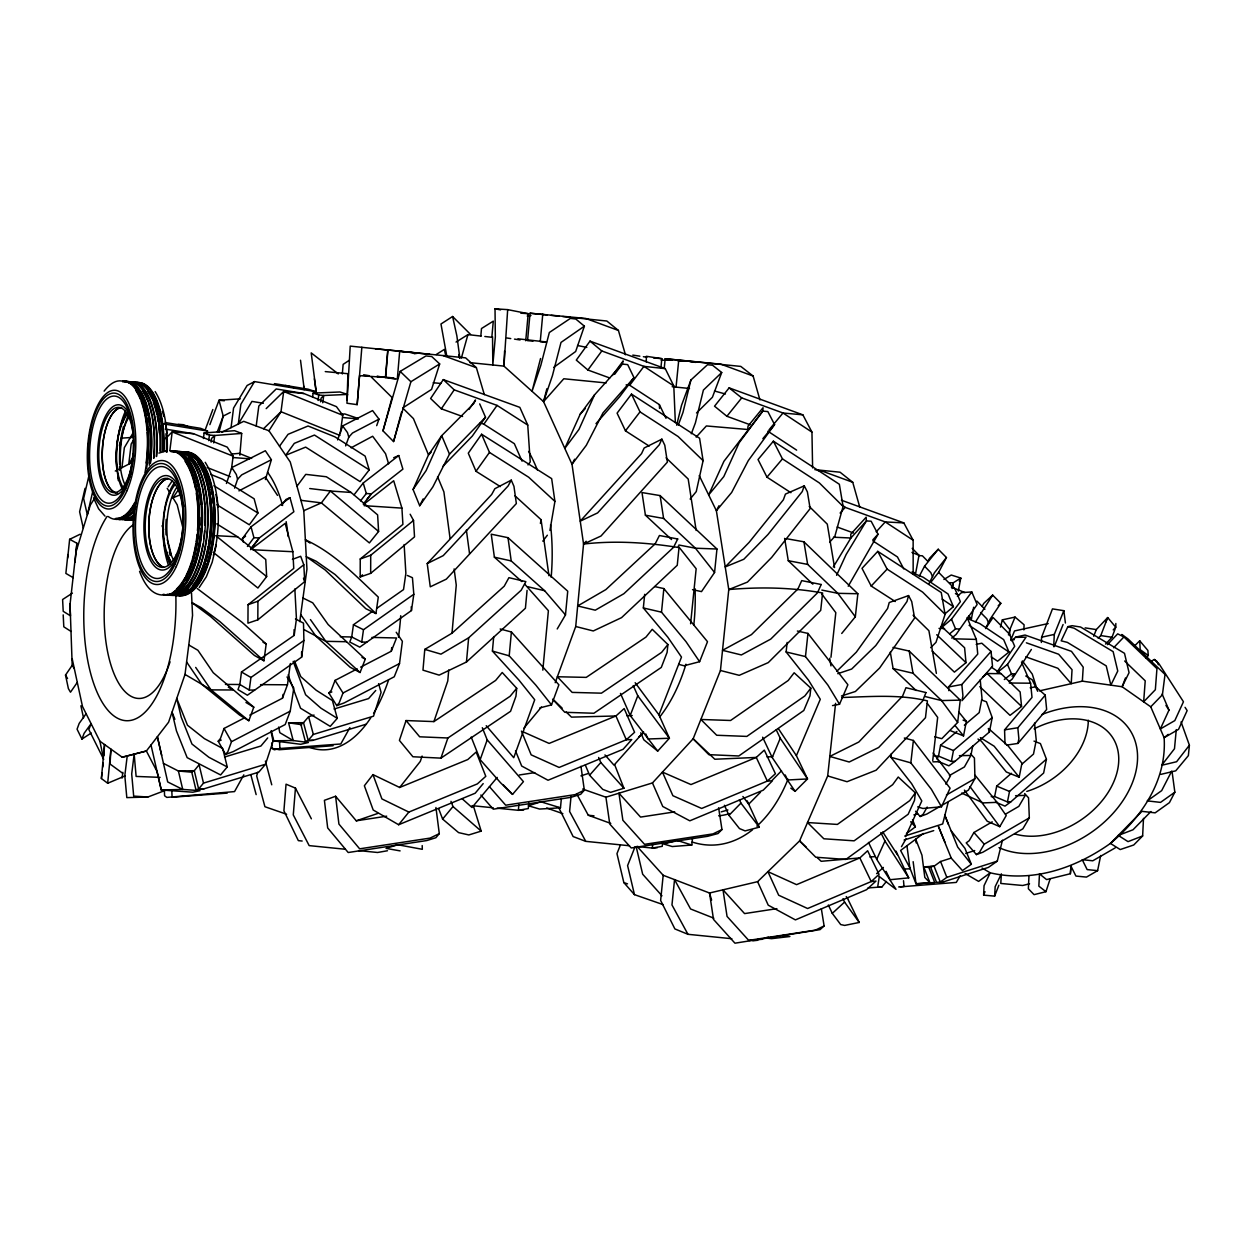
<?xml version="1.0" encoding="UTF-8"?>
<svg xmlns="http://www.w3.org/2000/svg" width="1252" height="1252" viewBox="0 0 1252 1252"><rect width="100%" height="100%" fill="white"/><g stroke="black" fill="none" stroke-linecap="round" stroke-linejoin="round"><path stroke-width="1.5" d="M646.298 361.922L646.329 356.288L661.823 358.667L660.884 368.182M1115.845 623.48L1115.751 627.189L1112.011 637.284L1105.563 644.076M347.148 397.432L347.899 374.27M1009.644 634.905L1009.832 629.678L1015.059 617.08L1024.089 624.779L1023.87 629.913M504.587 350.983L503.946 366.116L543.556 401.626L572.007 464.289L583.557 544.041L575.717 626.501L555.199 682.7M492.537 336.678L492.818 364.974L495.338 336.913L495.025 308.806L507.67 309.635L503.946 366.116L469.907 362.642M998.861 885.258L994.636 896.135L983.618 895.133L984.056 885.665L990.238 872.816C1032.806 882.848 1075.671 868.059 1110.414 843.41C1141.808 817.102 1166.942 780.278 1164.125 737.694L1150.744 706.817L1122.136 686.753L1082.354 681.151L1039.551 690.854M1028.941 876.51L1028.361 888.748L1034.058 894.648L1045.952 891.706L1050.131 878.873M1041.367 642.464L1041.617 637.221L1052.462 608.895L1063.84 610.679L1065.405 623.011M1172.044 771.42L1174.846 792.203L1169.431 802.642L1155.142 812.845L1141.918 811.343L1110.414 843.41L1120.211 849.56L1133.733 844.99L1142.638 835.96L1143.499 818.385M1053.683 646.642L1054.309 634.404L1063.84 610.679M125.294 775.833L107.688 783.251L101.381 778.509L104.542 744.533L103.916 755.676M994.636 896.135L995.168 886.682L1001.365 873.88L1000.786 883.458L1022.696 885.493L1029.535 883.802M107.688 783.251L110.943 749.134L110.035 764.017L122.68 773.267M1082.354 681.151L1083.215 667.191L1071.477 651.369L1025.044 635.03L1015.513 637.143M203.419 438.497L204.123 432.942L234.594 430.704L241.683 433.427L239.868 455.196M1045.952 891.706L1038.847 886.15L1039.473 873.912L1046.594 879.593L1070.382 873.724L1070.961 866.165L1075.922 876.071L1086.47 877.089L1097.613 870.656L1100.696 855.492M1070.382 873.724L1070.961 866.165M74.322 668.662L72.193 665.328L70.049 604.387L76.935 543.29L69.642 539.283L67.671 558.063M302.155 841.031L298.336 840.64L283.907 810.78L286.051 784.175L295.456 788.134L293.281 814.911L309.166 845.616L345.255 849.247M359.496 375.647L385.428 377.4L387.744 350.012L350.216 346.115L346.945 403.238L357.164 404.646L361.844 347.258M342.328 373.957L343.126 364.379L349.339 360.263M357.164 404.646L359.527 376.101M424.788 649.381L440.986 654.139L468.639 637.816L521.176 590.24L525.856 581.632L508.922 577.673L504.227 586.186L452.003 633.199L424.788 649.381L422.973 670.149L439.139 675.125L466.464 662.011L525.417 608.253L527.076 590.365M448.732 669.992L447.762 681.01L433.896 721.59L406.055 720.557L399.404 740.402L412.894 756.756L440.923 758.133L510.566 711.308L515.965 696.222L516.7 688.287L502.224 672.496L495.635 680.431L433.896 721.59M452.003 633.199L456.26 585.138L454.116 568.909M480.815 336.131L481.488 328.525L493.288 321.154L491.911 336.459M466.464 662.011L468.639 637.816M486.214 725.706L513.743 757.71L534.714 699.758L518.97 680.133L492.412 651.087L493.726 636.564M525.73 340.779L528.203 313.673L507.67 309.635M625.452 354.754L618.425 330.465L585.764 318.446L530.05 313.219L527.546 340.654L532.992 341.123M539.862 707.881L551.522 704.892L535.84 685.126L509.204 655.829L511.395 631.994L500.174 628.989M542.773 314.08L540.238 341.733L545.841 342.297M518.891 804.629L518.359 810.31L497.122 808.166M528.829 802.861L528.297 808.557L518.359 810.31L523.696 809.997M542.82 670.149L548.392 610.679L524.713 584.136M557.218 628.958L565.481 614.904L567.735 591.194L507.999 537.687L491.238 534.197L494.383 557.187L521.834 581.57M1176.285 729.587L1174.486 748.743L1161.653 765.285L1176.598 761.732L1189.4 745.222L1181.059 721.903M560.473 807.806L540.942 801.812L528.407 805.772L539.581 809.058L560.473 807.806L561.365 798.479M571.022 796.554L569.597 811.468L585.764 841.36L629.506 845.757M664.233 368.37L665.172 358.745L721.089 364.238L753.125 376.038L759.933 399.92M640.742 732.78L643.841 739.822L657.707 751.106L669.397 738.242L658.943 714.845L681.495 657.081L667.785 637.158L643.34 607.956L644.686 594.324M689.508 388.48L676.049 387.118L678.756 359.95M678.756 664.389L684.062 665.767L699.602 661.698L685.986 641.634L661.51 612.181L663.857 588.581L654.749 586.593M667.895 644.53L661.604 652.386L601.445 693.17L572.164 692.403L557.359 676.753L586.249 677.379L645.985 637.08L652.245 629.318L667.895 644.53L667.113 652.37L661.291 667.426L593.902 713.249L564.808 712.294L552.586 699.164M1189.4 745.222L1188.367 755.629L1175.738 770.825L1160.839 774.378M75.01 562.226L76.935 543.29M652.699 844.333L652.323 848.058L637.111 846.524M662.621 842.627L662.23 846.352L652.323 848.058L657.331 847.682M637.049 846.368L663.184 875.273L660.633 900.438L674.891 928.937L687.958 934.305L731.872 938.718M690.588 623.778L696.159 568.737L678.24 546.169M692.512 589.661L701.511 591.601L714.563 572.493L716.958 549.018L660.117 495.589L641.994 492.568L645.406 515.182L671.542 539.534M675.438 840.859L663.748 844.004L672.214 846.54L691.808 845.022L692.559 837.682M582.634 789.057L605.921 797.195L652.448 782.938L693.154 738.774L720.448 670.493L728.774 589.551L716.379 510.738L699.226 475.588M67.858 554.558L65.871 573.416L73.179 577.673M790.81 788.15L795.098 791.342L807.509 778.932L796.397 755.66L820.295 699.289L808.526 680.212L786.131 651.963L787.148 642.417M832.517 705.596L839.513 704.266L827.869 685.047L805.474 656.58L807.963 633.418L797.383 631.039M810.811 688.13L804.864 695.924L746.849 736.411L716.707 735.253L700.87 719.477L730.589 720.479L788.228 680.478L794.144 672.778L810.811 688.13L809.981 695.83L803.8 710.494L738.79 755.973L708.851 754.659L693.154 738.774L714.829 759.244L756.271 757.429L764.315 750.105L775.411 773.72L767.335 781.076L701.668 808.463L672.887 795.709L662.449 772.093L690.963 784.566L756.271 757.429L767.335 781.076L772.421 780.81L763.235 790.168L689.821 820.811L662.762 806.491L652.448 782.938M830.968 657.269L835.804 612.666L821.797 594.027M663.184 875.273L709.524 893.005L757.601 881.674L799.574 840.906L827.682 775.943L835.6 703.327M841.72 633.465L855.335 616.798L857.855 593.745L803.925 541.803L786.381 538.673M905.525 836.649L921.801 800.936L911.581 783.595L890.97 757.303L891.393 753.61M917.669 806.898L922.912 808.463L941.504 806.789L931.41 789.339L910.83 762.859L913.381 740.448L904.32 738.023M915.353 792.86L909.734 800.623L854.114 840.828L823.847 838.777L807.509 822.548L837.385 824.426L892.645 784.691L898.232 777.022L915.353 792.86L914.508 800.31L908.154 814.269L845.851 859.435L815.772 857.229L799.574 840.906L806.319 847.275M932.724 760.574L937.67 717.38L927.309 703.421M934.681 736.802L941.801 738.68L957.67 722.435L960.253 700.134L909.187 651.056L892.973 647.425M121.945 467.638L124.355 447.621L133.119 432.816M101.381 778.509L102.085 772.781M102.774 767.038L103.243 763.204M122.117 778.055L122.821 772.343M127.234 755.926L124.809 775.645L126.812 797.618L147.861 797.023L165.499 790.309M346.804 399.857L347.477 394.427L339.965 391.986L313.11 393.112L312.624 396.743M169.849 450.736L172.181 431.924L193.575 433.724L227.222 447.12L233.138 456.166L231.448 469.265M207.05 434.726L207.519 431.048L200.555 428.309L166 422.675M208.724 440.641L209.428 435.054L204.123 432.942M211.134 442.128L211.604 438.403L214.687 435.493L241.683 433.427M213.748 442.926L214.687 435.493L209.428 435.054M72.162 658.63L82.491 706.472L99.894 741.2L122.211 757.225L146.374 751.012L168.597 722.185L185.014 674.421L192.558 615.374L191.509 593.01M357.196 668.897L335.051 680.399L331.264 690.275L328.885 693.045L336.772 705.658L344.19 702.904L394.255 676.769L399.513 663.56L402.377 641.337L396.211 632.244M231.041 427.652L233.561 408.058L247.113 385.491L254.516 381.594L315.473 391.626L308.039 389.169L274.391 383.628M256.206 426.009L258.82 406.008L276.191 388.949L303.829 393.504L336.444 406.65L342.751 415.288L340.231 433.599M360.607 667.144L391.281 651.228L391.751 647.566M294.846 588.941L296.442 618.832L294.189 635.39L241.48 671.995L239.836 684.5L237.99 689.617L247.395 695.22L301.638 657.143L303.907 640.508L303.5 623.12L295.456 618.989M252.121 548.517L285.143 523.367L292.858 551.725L293.75 568.439L248.052 604.7L247.943 623.167L257.818 619.834L257.928 601.226L303.798 564.746L300.683 556.279L292.42 559.378M254.641 690.087L249.258 690.055L250.932 677.473L303.907 640.508M263.937 660.79L219.898 621.602L201.118 607.627L191.947 602.635L210.524 616.485L254.422 655.453L263.937 660.79L266.191 643.966L241.918 622.181L197.237 588.534M318.039 400.452L318.775 395.006L313.11 393.112M320.59 401.845L321.091 398.199L323.72 395.491L347.477 394.427M322.734 402.768L323.72 395.491L318.775 395.006M249.821 715.111L282.451 698.225L287.459 684.797L290.354 663.513M299.76 621.618L306.943 569.065L303.782 510.706L290.245 461.972L268.961 430.782L243.717 421.329L221.714 432.3M372.22 611.571L353.44 624.748L351.718 636.986L349.777 642.041L359.762 647.143L411.454 610.538L413.817 594.262L412.44 577.704L407.354 575.45M410.155 514.228L413.52 520.456L414.522 536.873L370.655 573.369L360.185 576.969L360.247 558.971L402.909 524.385L401.923 508.124L393.691 480.752L363.69 504.353M370.655 573.369L370.717 555.246L413.52 520.456M366.805 642.151L361.734 642.041L363.487 629.725L413.817 594.262M952.741 585.764L953.148 582.869L960.785 578.048L951.238 575.028L943.914 579.473M375.944 613.558L335.082 574.512L316.052 561.193L306.27 556.67L325.082 569.879L365.834 608.707L375.944 613.558L378.292 597.094C355.959 575.936 333.768 552.68 305.363 539.831L310.058 543.102M879.342 876.181L877.683 887.089L881.956 886.917L886.447 881.439M244.656 717.787L224.045 728.461L220.446 738.461L218.208 741.215L225.595 754.455L233.201 751.623L285.206 724.532L290.229 711.167L293.813 688.084L287.037 676.956M282.451 698.225L283.062 694.406M540.41 523.461L541.052 519.658L514.948 495.792M549.941 530.441L554.918 501.395L551.663 478.624L481.597 434.256L468.279 453.177L476.01 471.284L500.346 486.605M912.207 548.345L919.015 555.309L915.682 573.134L912.176 571.694M952.068 588.55L953.148 582.869L949.72 582.696M958.296 591.054L960.785 578.048L959.298 581.241M956.919 731.465L940.565 745.3L938.499 756.114L936.887 759.041M967.937 617.283L971.442 618.707L973.649 607.251M934.837 756.192L938.499 756.114L951.363 761.435L953.461 750.543L992.21 717.584L986.435 701.809L981.599 699.993M950.612 730.761L963.539 735.894L966.356 721.355L958.954 712.247M949.392 775.551L964.416 766.944L970.895 755.441L972.741 745.926M937.67 761.169L948.906 765.833L955.01 761.341L989.409 731.982L992.21 717.584M991.193 796.663L994.651 796.522L996.702 786.1L1011.413 773.298M1005.012 743.86L1004.573 729.853L1032.008 697.427L1030.599 683.201L1021.491 662.058M1006.592 745.128L1017.954 743.422L1018.878 738.68L1017.813 727.756L1045.232 695.142L1035.78 686.8L1030.193 687.786M994.651 796.522L1007.453 801.922L1009.519 791.436L1046.422 759.15L1040.412 743.578L1034.011 741.106M977.968 739.04L981.255 741.09L1006.311 771.983L1019.175 777.21L1021.945 763.204L1008.157 745.957L989.393 729.274M1046.422 759.15L1043.636 773.032L1010.896 801.781L1005.012 806.131L995.434 802.062M649.131 446.072L625.468 430.844L617.095 413.144L631.493 394.13L699.586 438.247L703.092 460.658L696.253 491.598L690.134 499.063M92.773 491.285L87.327 514.869L83.618 498.531L89.064 475.118M85.058 488.374L79.612 511.771L83.289 528.125M216.267 544.886L212.183 562.211L206.33 576.749L199.193 587.532M676.659 425.164L681.526 405.351L690.916 379.998L707.521 364.708L712.56 365.255L721.715 372.517L712.419 397.244L696.519 412.957M690.916 379.998L682.95 412.518L678.255 425.148M943.711 881.784L988.376 867.417L997.281 861.141L1002.461 840.186M948.155 802.391L942.678 823.957L904.805 836.023M606.156 382.94L563.791 378.761L543.556 401.626L546.874 388.762M1008.47 634.967L1009.832 629.678L1002.351 619.85L1015.059 617.08M219.069 432.081L223.216 416.087L219.022 400.249L240.259 398.825M540.551 358.51L532.037 391.297L540.817 365.396L549.346 332.5L570.411 318.384L575.81 319.041L584.387 326.162L575.654 351.515L553.65 367.431M836.743 671.322L856.305 652.182L887.605 608.472L889.217 602.541L908.545 595.576L906.98 601.539L875.774 645.547L851.673 669.038L837.76 673.686M1000.458 627.08L1002.351 619.85M226.44 483.475L231.823 467.559L265.346 450.736L271.387 459.719L265.393 479.563M371.281 377.04L392.064 397.526L382.987 430.844L393.566 441.58L401.657 411.72M382.987 430.844L400.17 371.406L425.977 355.944L431.721 356.538L439.671 363.941L410.891 381.735L393.566 441.58M790.904 492.693L766.975 477.168L758.039 459.531L773.376 441.189L839.356 484.274L843.097 506.434L834.834 536.388L829.653 542.147M461.362 358.072L467.919 334.628L456.057 342.062M76.341 550.88L90.316 505.104L94.276 498.844M257.802 772.234L256.676 775.927L264.923 806.726L286.614 814.254M439.671 363.941L431.564 389.403L404.271 406.947M895.274 601.539L871.204 586.046L862.018 568.345L877.762 551.365L941.254 592.54L945.103 614.309L935.98 642.339L930.659 647.675M163.402 763.36L178.41 771.029L194.279 770.684L198.63 789.01L203.497 783.11L199.099 764.753L194.279 770.7L191.556 771.31L195.891 789.589L203.904 788.854L258.757 772.171L265.518 764.236L273.562 739.729L271.246 730.698M234.578 488.123L237.583 479.25L241.667 474.899L271.387 459.719M422.112 756.052L420.265 761.466L399.67 787.477L372.971 774.612L364.363 785.755L373.19 809.997L398.637 824.739L475.181 793.22L483.194 783.611M543.556 401.626L552.445 375.584L561.006 342.422L584.387 326.162M440.923 758.133L447.887 737.991L510.08 696.315L516.7 688.287M804.269 485.839L802.266 491.551L767.977 534.494L743.798 559.268L725.221 566.921L749.056 542.445L783.392 499.767L785.442 494.086L804.269 485.839L807.383 491.88L810.154 508.594L771.67 557.406L747.428 582.102L728.774 589.551C760.089 586.844 791.78 587.391 822.595 592.978L820.717 610.366L768.258 662.605L739.228 675.329L720.448 670.493M376.68 425.664L378.996 419.138L372.58 410.578L342.657 425.93L337.602 439.89M487.2 739.885L523.43 781.639L512.553 794.378L500.581 782.766L480.173 759.682L487.2 739.885L482.317 727.709M290.229 711.167L231.495 741.685L227.864 751.701L225.595 754.455M345.63 445.884L348.807 437.151L352.485 433.02L378.996 419.138M185.014 674.421L201.775 684.265L239.523 715.002L248.835 720.729L253.78 707.177L213.247 672.715L197.894 650.273L188.77 644.968M551.522 704.892L558.877 684.797L511.395 631.994M1054.247 646.627L1063.089 624.498M205.015 430.344L212.84 409.514M209.866 424.647L219.022 400.249L224.343 400.765M217.3 431.846L223.216 416.087L230.337 412.44M691.323 433.755L695.408 422.879L703.389 390.092L721.715 372.517M1125.485 677.974L1122.136 686.753L1129.069 672.653L1124.499 653.325L1080.586 627.017L1072.088 625.703L1067.862 626.642L1061.18 640.836L1067.361 642.386L1106.236 665.892L1110.853 685.173L1117.754 671.025L1113.138 651.635L1074.075 628.175L1067.862 626.642M86.122 713.703L79.189 723.39L77.061 729.18L81.928 739.056L84.119 733.328L91.114 723.672L88.829 729.525L103.697 759.354M1098.192 638.301L1100.774 635.578L1107.676 617.549L1115.751 627.189L1113.2 629.866M657.707 751.106L630.194 715.518L637.769 695.768L633.246 685.58M399.513 663.56L343.001 692.998L339.167 702.888L336.772 705.658M300.715 614.654L315.927 636.204L350.169 667.269L360.075 672.496L365.287 659.115L328.134 624.529L312.734 602.822L302.984 598.018M1093.7 636.219L1096.298 629.584L1107.676 617.549L1105.547 622.338M620.35 845.1L616.97 853.661L623.84 882.582L634.467 894.648L663.294 904.68M699.602 661.698L707.505 641.681L663.857 588.581M391.281 651.228L396.524 637.972L371.907 637.424M635.093 846.681L627.596 865.601L634.467 894.648M983.618 895.133L984.995 891.69M1010.802 639.991L1014.511 630.945L1048.174 623.543M985.966 627.768L990.269 618.957L1000.817 603.292L992.648 595.091L983.743 603.417L982.053 606.516M795.098 791.342L772.202 757.523L780.262 738.273L776.24 729.822M839.513 704.266L847.886 684.734L807.963 633.418M479.704 403.895L485.51 417.213L449.484 454.147L432.863 486.903L419.686 505.745L413.066 489.485L428.513 454.883L441.706 435.665L473.882 403.394L475.51 399.983L468.984 409.435M594.497 394.881L580.192 414.193L564.793 448.404L578.972 429.405L594.497 394.881L622.26 364.066L623.183 360.889L612.322 375.49M879.217 876.494L896.009 889.343L876.697 859.326L884.976 841.015L880.829 832.564M661.87 439.155L659.288 444.789L597.627 512.897L580.239 521.145L641.556 453.615L644.17 447.997L661.87 439.155L664.781 445.211L667.379 462.144L601.007 536.012L583.557 544.041L586.171 541.255M1162.138 694.077L1168.977 710.119L1160.354 728.961L1174.814 720.604L1183.453 701.762L1159.055 663.873L1154.313 659.491L1151.12 661.338M836.602 575.294L846.133 554.511L866.384 520.957L866.165 517.186L850.75 534.197L850.891 538L833.331 566.906M929.031 583.526L934.415 572.79L946.449 557.531L938.249 549.252L929.547 558.267L927.842 561.522M941.504 806.789L950.08 788.197L913.381 740.448M419.686 505.745L423.16 498.906M574.605 459.218L572.007 464.289L586.296 445.321L602.963 412.91L633.997 377.666L627.706 364.645L622.26 364.066L614.622 374.332M1171.7 771.138L1161.668 790.638L1147.27 800.873L1160.526 802.391L1174.846 792.203M718.977 505.761L716.379 510.738L731.653 492.474L748.273 460.658L774.565 424.569L767.867 411.579L762.781 411.11L723.938 461.284L708.663 494.916L723.797 476.605L739.212 442.676L762.781 411.11L763.047 407.745L748.039 426.087L747.71 429.499L706.378 425.946L696.143 437.105M919.281 576.233L924.539 566.201L938.249 549.252M930.893 582.211L938.624 572.352L946.449 557.531M848.214 586.233L878.028 534.228L871.126 521.192L866.384 520.957L850.891 538L833.535 537.218M511.27 480.142L508.077 486.011L443.224 555.638L427.229 563.557L430.265 586.828L446.322 579.144L516.356 503.554L513.962 486.355L511.27 480.142L494.884 488.687L491.66 494.509L427.229 563.557M975.386 622.087L992.648 595.091M243.827 774.847L234.547 791.593L166.829 797.399L164.591 795.771L164.356 790.294M349.903 727.615L340.779 743.985L279.9 748.508L274.344 749.807L271.95 748.305L271.684 742.968M927.169 807.055L923.178 814.207L920.126 816.507L915.572 811.218M945.823 784.128L950.471 775.849L933.147 753M957.342 596.187L961.552 592.603L971.787 591.961L977.139 604.528L956.074 634.482L951.739 638.097M970.519 753.798L974.432 758.102L974.948 778.603L968.438 790.075L926.809 814.05L920.126 816.507M992.226 821.844L973.931 832.502L969.22 840.702L966.215 842.878L976.419 854.584L982.898 852.205L1022.853 828.824L1029.316 817.853L1028.534 797.821L1024.637 793.565M901.487 846.696L906.072 838.762M1029.316 817.853L984.228 844.192L979.455 852.409L976.419 854.584M960.19 875.711L956.293 882.41L900.282 886.854M964.416 790.106L987.139 821.171L999.753 826.68L1006.201 815.6L997.046 802.344L975.167 775.348M133.15 440.704L131.178 444.022L128.753 464.163L133.651 455.916M254.516 381.594L240.869 404.302L238.318 424.021L251.949 401.407L263.358 403.269M268.961 430.782L280.996 411.736L283.688 391.485L303.829 393.504M168.191 486.84L172.213 480.862M528.015 464.93L530.238 461.91L527.749 425.085L519.83 407.37L443.302 379.606L430.61 398.512L441.33 408.809L462.583 416.509M985.574 628.582L993.039 617.471L1009.456 634.138L1014.699 646.298L997.124 671.933M1031.366 649.459L1012.039 679.257L1009.159 681.526M183.434 529.94L177.205 504.838L172.948 497.811L178.003 490.346M441.33 408.809L454.194 389.857L497.044 405.398L527.749 425.085M997.453 672.387L1007.469 664.405L1026.03 637.19L1015.607 637.362L1011.428 640.758M77.295 682.403L70.488 692.199L68.391 688.616L65.511 675.078L72.193 665.328M413.066 489.485L426.118 470.595L441.706 435.665L449.484 454.147M485.51 417.213L472.286 436.103L442.848 466.417M480.298 422.91L483.851 424.193L497.044 405.398M476.01 471.284L489.469 452.426L481.597 434.256M279.509 446.244L288.054 434.319L308.055 425.993L334.894 436.838L365.13 456.104L369.215 469.891L360.122 481.629L305.644 447.12L285.675 455.29L294.298 443.365L314.455 435.054L369.215 469.891M675.344 422.581L673.795 385.96L665.25 368.636L590.005 341.123L576.296 360.106L587.892 370.013L609.708 377.963M210.524 474.352L222.637 479.187L254.125 498.781L257.943 513.038L249.336 524.807L216.925 504.775M587.892 370.013L601.805 350.967L643.935 366.366L673.795 385.96M243.373 542.179L242.434 538.563L251.042 526.81L289.979 497.654L293.86 511.739L259.305 537.969L250.995 548.454M247.426 546.467L253.921 537.687L251.042 526.81M281.731 505.213L286.004 499.454L289.979 497.654M296.974 486.199L305.754 474.367L326.349 476.762L351.029 492.443L377.619 514.885L378.605 531.474L369.371 542.93L321.388 502.881L300.887 500.315M250.619 549.659L259.305 537.969L253.921 537.687M941.426 627.721L951.504 619.224L971.787 591.961M941.113 627.408L960.378 601.649L955.119 589.191L938.624 572.352M633.997 377.666L619.709 396.649L595.999 423.645M626.11 384.912L629.709 385.256L643.935 366.366L665.25 368.636M216.768 523.868L237.661 536.826L265.753 559.534L266.645 576.593L257.912 588.033L213.2 552.304M625.468 430.844L640.007 411.877L631.493 394.13M542.805 541.161L547.359 535.214M354.113 494.759L363.221 483.022L398.762 455.54L402.894 469.14L371.375 493.851L366.664 499.72M360.576 500.816L366.304 493.507L363.221 483.022M363.236 504.102L371.375 493.851L366.304 493.507M812.611 467.904L811.953 432.128L802.876 414.85L729.133 387.87L714.532 406.196L726.896 416.274L750.058 424.725M726.896 416.274L741.716 397.901L783.001 413.003L811.953 432.128M398.637 824.739L408.856 812.078L477.341 783.908L485.792 776.318L476.183 752.029L467.778 759.557L399.67 787.477M473.647 806.726L481.191 831.125L468.827 834.943L458.592 832.611L442.613 819.074L452.989 806.538L450.986 801.343M769.041 429.827L783.001 413.003L802.876 414.85M762.875 438.654L774.565 424.569M227.254 766.944L208.896 757.288L191.963 744.032L181.196 717.13L176.751 698.444L187.471 725.221L204.389 738.633L222.731 748.524L227.254 766.944L220.602 774.941L187.158 757.648L176.438 730.839L172.04 712.169L174.889 719.29M523.931 728.101L541.427 707.036M435.946 807.509L439.295 833.629L435.899 837.698L426.854 840.546L348.197 852.518L327.68 827.932L324.409 800.325L335.599 796.256L356.272 820.811L386.665 816.179M497.216 777.414L472.004 807.509L462.082 798.682M267.693 737.944L260.901 746.02L224.546 757.037M766.975 477.168L782.453 458.889L773.376 441.189M314.064 715.064L308.618 716.707L303.5 722.701L300.621 723.406L305.269 741.043L313.141 740.308L366.366 724.157M271.011 731.497L272.983 740.793L300.746 744.283L308.399 742.499L293.187 740.542L288.555 722.78L303.5 722.686L308.18 740.37L313.329 734.439L373.519 716.175L381.093 692.387L378.605 683.655M294.486 660.993L300.777 676.643L316.13 690.196L332.422 700.557L337.273 718.335L330.231 726.379L300.543 708.225L288.132 674.906M375.741 690.478L368.573 698.585L334.049 709.023M614.638 764.69L623.934 788.244L610.6 792.36L602.744 789.386L589.598 775.207L600.819 762.531L598.644 757.46M948.875 690.697L948.531 686.972L961.849 684.5L991.068 651.431L981.818 643.215L976.2 644.373M580.959 766.318L584.34 790.168L580.678 794.3L570.896 797.352L493.241 809.183L480.862 795.02M948.531 686.972L977.749 654.092L976.341 639.412L967.092 617.533M643.653 731.982L614.012 765.16L604.951 754.925M840.123 513.054L845.194 507.373L885.258 521.928L913.146 540.238L913.162 574.418M580.192 414.193L585.263 408.543M104.135 391.109C108.188 385.882 114.589 379.606 121.913 381.046A69.236 28.186 -86.7 0 1 145.013 472.458M876.197 531.803L885.258 521.928L903.834 522.898L913.146 540.238M1017.954 743.422L1046.656 709.493L1045.232 695.142M872.816 539.878L878.028 534.228M871.204 586.046L887.105 569.128L877.762 551.365M1107.425 644.67L1117.692 633.856L1123.92 636.955L1156.942 668.631L1155.346 689.727L1143.655 701.84L1145.22 680.822L1124.672 661.009M1113.623 647.769L1123.92 636.955L1121.87 634.498L1127.974 638.911L1165.017 674.452L1162.419 694.75L1150.744 706.817M1145.69 658.161L1148.256 655.5L1147.881 650.445L1139.711 640.789L1134.312 646.204M747.178 800.857L759.26 827.165L745.096 830.905L739.462 828.574L728.977 815.334L740.934 803.127L739.384 799.746M718.617 807.775L721.966 829.544L718.053 833.519L707.646 836.305L631.211 847.964L609.771 824.051L605.921 797.195M760.512 792.172L748.696 804.191L742.905 796.491M772.249 780.231L781.483 770.825M1150.948 811.515L1133.013 829.763L1118.271 835.413L1128.021 841.626L1142.638 835.96M431.189 452.175L428.513 454.883L413.426 418.591L402.675 407.98M165.514 438.607L172.181 431.924L233.138 456.166M266.175 408.637L283.688 391.485L342.751 415.288M263.53 428.747L280.996 411.736L339.981 435.43M998.235 605.655L1000.817 603.292M848.246 899.906L859.232 922.458L844.677 925.416L840.702 924.571L832.283 913.365L844.568 902.097L842.972 898.733M876.603 873.646L883.38 867.433M821.343 908.749L824.113 925.932L820.091 929.61L734.955 943.194L713.515 919.406L709.524 893.005L711.621 900.094M360.185 576.969L362.517 574.84M257.818 619.834L304.721 581.632L303.798 564.746M1021.726 764.33L1033.495 754.08L1036.249 740.261L1034.543 723.108M944.791 613.981L953.398 606.688L948.046 593.98L923.209 577.266L912.52 572.9M964.353 725.174L979.205 712.607L981.991 698.256L980.222 679.836M949.767 633.715L955.542 628.88L959.188 628.989M941.441 626.454L964.588 647.738L966.012 662.668L954.4 672.136L932.13 651.056M1168.241 734.361L1164.125 737.694L1178.539 729.368L1187.146 710.604L1185.049 707.333M967.827 618.723L979.846 623.637L1003.666 639.615L1008.987 652.026L997.594 661.181L991.24 656.94M982.836 676.972L987.139 673.529L1001.115 673.701L1020.145 691.98L1021.569 706.441L1010.035 715.361L979.8 686.644M1004.323 679.523L1011.506 673.842L1014.934 673.873L1012.07 676.143M242.434 538.563L245.548 536.232M906.448 833.582L915.368 826.868L912.52 819.622M923.381 833.472L900.595 850.484L909.828 867.793L916.01 883.787L934.759 882.597L928.624 866.916L923.741 866.885L929.939 882.77L934.759 882.597M951.348 858.043L940.565 861.501L934.07 866.212L930.377 866.556L936.559 882.347L943.711 881.784L940.283 882.034L934.07 866.212L923.741 866.885M940.283 882.034L946.825 877.355L997.281 861.141M951.238 830.905L964.948 848.371L971.333 864.271L962.459 870.594L951.317 858.23L938.499 826.711M376.915 608.269L403.52 589.598L405.867 573.385L404.13 544.542M72.413 593.135L62.6 599.52L63.21 611.32L70.488 615.827L69.799 603.918M470.533 334.378L452.598 316.506L440.97 324.002L446.792 356.084M81.928 739.056L91.255 733.03M436.228 354.519L444.382 349.386L445.884 356.507M1005.544 814.113L1018.846 806.366L1025.278 795.349L1015.56 795.724M1115.188 847.886L1092.777 860.797L1082.229 859.67L1087.143 869.592L1097.613 870.656M946.434 795.004L974.948 778.603M351.092 447.809L372.658 436.259L385.569 453.725L388.605 463.835M238.929 490.878L265.361 477.075L277.506 495.401M115.294 471.034L132.117 462.442M439.295 833.629L430.125 838.089L359.653 848.825L338.916 824.051L335.599 796.256M584.34 790.168L575.263 794.597L505.698 805.192L489.422 786.647M69.642 539.33L80.112 534.244M721.966 829.544L712.998 833.895L644.545 844.333L622.87 820.248L618.942 793.205L640.554 817.087L674.703 811.875M824.113 925.932L815.365 930.158L748.712 940.377L727.052 916.417L722.999 889.828L744.58 913.6L776.882 908.655M303.782 510.706L321.388 502.881L330.418 491.019L351.029 492.443M393.676 457.747L398.762 455.54M172.948 497.811L180.1 494.884M328.885 693.045L331.843 691.949M218.208 741.215L221.228 740.088M360.247 558.971L370.717 555.246M248.052 604.7L257.928 601.226M356.272 820.811L377.838 813.424M580.928 775.864L588.096 773.548M841.454 695.955L855.429 691.48L879.593 668.052L914.602 618.065L911.738 601.633L908.545 595.576M965.715 853.441L974.698 850.562M904.085 840.061L933.726 830.624M913.897 814.896L917.622 813.722M158.894 453.099L166.923 450.642M203.497 783.11L265.518 764.236M721.168 811.875L727.928 809.981M122.211 757.225L146.374 750.997L157.016 771.467L161.273 789.996L192.824 792.203L200.023 790.669L182.729 789.417L161.273 789.996L151.007 745.003M1041.617 637.221L1054.309 634.404M768.54 937.216L765.097 937.92L771.529 938.656L789.902 936.512L782.563 935.573M387.478 850.75L377.556 852.487L358.557 850.577M749.056 940.455L762.609 939.25M1004.573 729.853L1017.813 727.756M519.33 774.972L534.76 772.625M527.202 316.083L530.973 315.52M414.255 353.753L418.09 353.174L395.976 350.889L429.812 354.332M661.181 360.263L672.559 360.013M752.859 940.831L757.554 940.283M896.041 851.172L908.733 877.887L890.125 879.702L886.056 871.329M231.37 454.085L239.101 453.349L251.652 458.404M869.89 857.041L875.195 856.571M898.654 886.948L904.022 886.479L903.506 880.719M904.398 869.044L910.282 868.763M927.607 867.417L931.472 866.947M172.009 797.258L227.238 793.095M583.557 544.041C615.389 540.394 647.597 542.57 679.022 547.578L677.254 565.278L621.555 617.643L593.276 630.961L575.717 626.501M333.048 745.738L279.243 749.729L271.95 748.305M868.106 887.918L881.956 886.917M121.303 438.169L132.822 437.386M341.123 414.177L344.785 413.942L358.322 418.544M767.038 756.944L772.719 756.693M997.046 802.344L983.055 802.908L961.661 793.079M1007.453 801.922L1010.896 801.781M841.735 697.489C870.469 696.691 899.468 694.109 927.403 700.885L925.478 717.709L876.134 770.199L847.025 781.717L827.682 775.943M626.798 715.69L632.197 715.549M198.63 789.01L203.904 788.854M960.253 700.134L941.598 700.572L925.197 696.566M932.943 761.858L940.362 761.685M951.363 761.435L955.01 761.341M160.068 777.367L136.124 776.428L134.167 754.142L131.695 773.986L133.682 796.1L147.861 797.023M959.392 755.676L970.895 755.441M1011.037 639.725L1014.23 639.678M272.983 740.793L293.187 740.558L279.822 732.686L278.648 727.083M308.18 740.37L313.141 740.308M225.438 684.406L239.836 684.5L249.258 690.055M260.557 684.625L287.459 684.797M1009.268 683.013L1030.599 683.201M346.444 641.728L325.802 641.321L304.111 629.646M857.855 593.745L837.838 593.323L821.844 590.083M340.294 636.736L351.718 636.986L361.734 642.041M953.367 638.802L976.341 639.412M939 628.379L944.556 628.551M716.958 549.018L695.423 548.204L678.881 545.011M447.887 737.991L419.67 736.802L406.055 720.557M252.544 549.753L292.858 551.725M237.661 536.826L215.735 535.668L266.645 576.593M918.608 555.575L922.411 555.81L927.779 561.303M364.082 505.667L401.923 508.124M520.769 313.172L528.203 313.673M363.456 375.334L369.293 375.741L363.565 375.146M232.762 457.512L249.696 458.827M653.56 357.947L661.823 358.667M191.869 772.202L178.41 771.013L182.729 789.433L167.705 781.952L157.376 736.724L161.665 755.285M325.27 371.594L348.259 373.738M393.691 377.963L376.883 376.398L385.428 377.4M343.298 417.558L358.15 418.95M576.593 793.674L588.283 815.24L593.996 815.819M472.02 805.646L493.257 807.79M530.05 313.219L547.327 314.972M551.162 315.363L558.846 316.146M562.68 316.537L570.364 317.304M576.123 317.898L606.829 321.013L618.425 330.465M577.563 345.505L586.781 347.414M665.172 358.745L740.793 366.413L753.125 376.038M678.381 360.607L684.202 361.202M690.024 361.781L695.846 362.376M375.381 348.792L399.685 351.155L397.322 379.074L385.616 377.697L387.948 349.997L465.634 357.869L476.386 367.697L484.321 394.599M714.485 391L725.44 394.004M389.497 378.088L395.319 378.683M433.208 382.721L440.767 383.472M814.849 469.656L840.061 472.207L852.737 482.286L859.795 507.263M817.853 470.502L821.609 470.893L852.737 482.286M672.183 386.712L676.049 387.118M467.904 334.613L481.081 336.084M484.837 336.491L492.365 337.336M666.753 359.418L672.074 360.013M677.395 360.592L682.731 361.186M517.952 338.807L546.529 341.999M309.729 488.53L330.418 491.019L378.605 531.474M288.555 722.78L301.873 724.72M507.013 338.009L510.753 338.572M514.509 339.12L520.112 339.949M632.792 355.114L639.85 356.178M643.387 356.71L646.924 357.243M1085.14 627.878L1096.298 629.584M1100.774 635.578L1112.011 637.284M163.902 423.943L207.519 431.048M165.186 429.076L193.575 433.724M400.108 850.891L386.07 848.386L397.651 844.724L422.315 849.31L422.19 845.569M645.406 515.182L663.607 518.453L695.423 548.204L714.563 572.493M784.628 538.36L788.275 560.708L807.65 564.402L837.838 593.323L855.335 616.798M495.025 308.806L500.597 309.886M494.383 557.187L511.207 560.927L544.651 590.725L565.481 614.904M643.34 607.956L661.51 612.181M890.297 652.12L893.114 668.584L913.021 673.247L941.598 700.572L957.67 722.435M527.608 586.703L544.651 590.725M786.131 651.963L805.474 656.58M890.97 757.303L910.83 762.859M492.412 651.087L509.204 655.829M677.113 840.405L691.808 845.022M285.503 385.475L293.735 387.588M623.84 882.582L627.534 883.865M546.67 807.994L562.852 813.659M1026.374 642.808L1058.644 654.233L1072.041 669.71L1071.227 683.67L1057.893 668.302L1025.779 656.815M841.422 500.221L903.834 522.898M837.197 527.045L853.457 532.945M443.192 355.568L476.386 367.697M588.283 815.24L610.773 823.425M585.764 841.36L573.119 836.555L558.658 807.462M963.101 720.103L966.356 721.355M713.812 918.17L690.572 908.968L674.546 879.624L671.964 904.93L687.958 934.305M178.207 424.272L183.371 424.71L190.46 427.542M207.206 467.528L230.478 476.746M951.317 587.032L964.916 592.572M955.417 593.651L958.938 595.091M940.565 745.3L953.461 750.543M911.972 552.429L919.015 555.309M996.702 786.1L1009.519 791.436M523.164 731.872L549.127 743.422L615.937 715.972L624.169 708.569L634.576 732.295L626.297 739.76L559.128 767.445L531.161 754.846L521.427 731.105M408.856 812.078L381.907 798.917L372.971 774.612M353.44 624.748L363.487 629.725M361.953 657.394L365.287 659.115M263.014 642.229L266.191 643.966M241.48 671.995L250.932 677.473M965.104 873.505L978.61 881.392L990.238 872.816L982.053 868.027M1025.779 676.002L1032.18 679.742L1037.689 691.276L1032.258 674.077L1022.352 660.931M228.302 687.192L232.982 689.977L211.025 689.883L201.775 684.265L186.611 661.979M245.955 702.482L253.78 707.177M213.935 485.745L257.943 513.038M980.347 737.616L994.151 746.208L1019.175 777.21M337.273 718.335L320.981 708.209L305.613 694.766L293.171 661.369M489.469 452.426L528.673 477.215L554.918 501.395M71.098 631.462L63.805 626.829L63.195 614.873M483.851 424.193L514.337 443.678L522.053 461.174M887.105 569.128L922.614 592.102L945.103 614.309M640.007 411.877L678.115 436.525L703.092 460.658M782.453 458.889L819.371 482.943L843.097 506.434M872.988 540.974L897.449 556.952L903.803 568.924M629.709 385.256L659.366 404.631L666.017 418.309M767.883 431.22L796.648 450.141M969.095 625.311L1008.987 652.026M991.428 667.206L1001.115 673.701M942.161 599.145L953.398 606.688M1154.313 659.491L1156.973 661.416L1158.397 664.765M1148.256 655.5L1140.196 649.678L1139.711 640.789M338.275 373.925L311.2 352.892L316.443 393.472M729.133 387.87L741.716 397.901M842.314 505.041L845.194 507.373M248.835 720.729L211.025 689.883L195.688 667.41M590.005 341.123L601.805 350.967M452.989 806.538L481.191 831.125M360.075 672.496L325.802 641.321L310.433 619.583M443.302 379.606L454.194 389.857M817.118 857.479L821.171 861.298L859.842 857.917L867.62 850.75L879.045 874.319L871.22 881.549L807.618 908.514L778.681 895.227L767.914 871.642L796.585 884.648L859.842 857.917L871.22 881.549L875.977 881.079L866.525 889.718L795.411 919.891L768.243 905.18L757.601 881.674M936.715 634.748L966.012 662.668M788.275 560.708L812.845 584.168M893.114 668.584L916.135 690.509M987.139 673.529L1021.569 706.441M666.08 457.856L688.193 479.031L696.175 530.472M400.17 371.406L410.891 381.735M554.135 700.4L562.148 708.131M566.139 711.981L571.475 717.13L615.937 715.972L626.297 739.76L631.759 739.572L623.12 749.275L548.032 780.246L521.693 766.036L515.511 750.824M913.099 615.233L928.906 630.711L936.371 673.388M809.23 506.418L827.29 524.15L834.552 567.563M976.889 601.07L984.933 609.239M980.613 612.494L986.842 618.832L988.595 622.964M924.539 566.201L930.799 572.602L932.568 576.828M968.751 615.937L971.442 618.707M503.398 784.973L512.553 794.378M910.705 821.766L915.368 826.868M600.819 762.531L623.934 788.244M661.964 895.79L642.667 874.209L636.204 846.79M973.931 832.502L984.228 844.192M104.996 516.121L98.595 508.797L93.493 497.78M971.333 864.271L957.702 847.088L944.837 815.271M955.01 725.471L963.539 735.894M970.034 786.632L999.753 826.68M740.934 803.127L759.26 827.165M637.769 695.768L669.397 738.242L648.02 738.993L645.797 733.938M635.155 682.7L658.943 714.845M342.657 425.93L347.477 432.582L348.807 437.151M844.568 902.097L859.232 922.458M846.242 896.542L848.371 899.531M780.262 738.273L807.509 778.932L787.586 779.996L785.207 774.972M778.478 728.805L796.397 755.66M231.823 467.559L236.331 474.524L237.583 479.25M884.976 841.015L908.733 877.887M882.754 831.954L897.324 854.647M1165.941 705.377L1168.977 710.119M335.051 680.399L343.001 692.998M155.154 391.61C163.089 404.193 165.593 419.06 166.97 433.63M205.203 462.301C213.732 475.682 216.627 491.504 218.13 507.044M167.189 488.327L170.069 493.069M65.511 675.078L67.545 678.506M224.045 728.461L231.495 741.685M295.456 788.134L311.372 818.808M868.497 842.424L876.697 859.326M762.625 737.209L772.202 757.523M828.354 904.993L832.283 913.365M139.551 571.303C143.354 581.585 150.443 595.138 163.183 595.044A72.24 30.815 -87.4 0 0 198.223 524.823A72.24 30.815 -87.4 0 0 170.147 450.783M724.423 805.271L728.977 815.334M620.476 693.405L630.194 715.518M1007.469 664.405L1011.506 673.842M585.326 765.082L589.598 775.207M951.504 619.224L955.542 628.88M437.558 476.683L443.897 491.911L450.047 538.329M938.499 826.476L944.884 842.064M944.853 815.49L948.421 824.426M471.206 737.037L480.173 759.682M940.565 861.501L946.825 877.355M438.67 808.714L442.613 819.074M303.454 578.174L304.721 581.632M988.329 728.445L989.409 731.982M250.838 774.785L256.159 794.613M265.408 761.075L271.747 784.801M308.618 716.707L313.329 734.439M452.598 316.506L456.855 335.786L459.86 357.994M458.795 354.551L459.578 358.119M80.91 705.799L83.524 717.912M99.878 741.168L103.321 757.57M909.187 651.056L913.021 673.247M829.7 658.286L830.968 665.892M803.925 541.803L807.65 564.402M660.117 495.589L663.607 518.453M541.052 519.658L548.971 575.748M507.999 537.687L511.207 560.927M314.362 378.84L316.38 393.582M466.386 530.097L469.547 553.681M913.146 861.673L916.01 883.787L929.939 882.77L924.805 877.417L921.957 855.194L915.697 839.2L916.182 842.893M906.949 845.726L909.828 867.793M300.511 360.216L304.236 389.388M303.626 385.976L304.111 389.654M991.068 651.431L992.507 666.236L961.974 700.697L962.929 695.783L961.849 684.5M411.235 606.797L411.454 610.538M279.54 741.34L279.9 748.508M659.366 404.631L659.538 408.434M171.806 790.763L172.056 796.288M294.079 629.646L294.189 635.39M301.607 651.807L301.638 657.143M400.718 615.718A150.913 76.482 -89.2 0 1 398.465 637.221M388.543 680.071A150.913 76.482 -89.2 0 1 373.581 713.343M370.717 717.897A150.913 76.482 -89.2 0 1 309.573 747.366M1034.105 728.852A72.444 51.222 -34 0 1 1117.895 768.462A72.444 51.222 -34 0 1 1014.746 833.926M1088.301 720.213A70.582 50.878 -34.2 0 1 1026.781 791.42M1041.742 714.595A90.754 64.071 -34 0 1 1134.156 777.852A90.754 64.071 -34 0 1 999.002 847.588M170.538 563.807A48.906 21.159 -87.4 0 1 174.466 482.662M170.898 561.272A44.305 19.14 -87.4 0 1 174.576 485.26M173.668 560.16A44.258 19.171 -87.4 0 1 176.36 487.951M166.062 534.839A46.966 20.361 -87.4 0 1 166.187 519.423M175.64 559.128A47.279 20.11 -87.4 0 1 146.985 551.256A47.279 20.11 -87.4 0 1 154.246 483.773A47.279 20.11 -87.4 0 1 182.197 498.139M183.152 503.132A47.279 20.11 -87.4 0 1 183.621 506.465M179.709 549.597A47.279 20.11 -87.4 0 1 176.501 557.484M163.762 567.125A44.509 18.983 -87.4 0 1 148.894 521.881A44.509 18.983 -87.4 0 1 168.034 478.702M160.6 565.669A44.712 19.077 -87.4 0 1 149.098 517.999A44.712 19.077 -87.4 0 1 168.065 478.483M168.582 565.544A61.051 26.542 -87.4 0 1 163.089 524.604M169.802 563.838A58.468 25.431 -87.4 0 1 166.485 551.616M169.756 560.583A55.902 24.304 -87.4 0 1 168.754 557.359M170.178 555.512A55.448 24.132 -87.4 0 1 169.364 552.069M176.407 451.925A72.021 30.971 -87.4 0 1 207.91 525.355A72.021 30.971 -87.4 0 1 169.505 594.575M177.111 451.33A72.084 30.924 -87.4 0 1 205.078 528.97A72.084 30.924 -87.4 0 1 166.954 594.481M174.184 451.096A72.147 30.877 -87.4 0 1 202.104 528.813A72.147 30.877 -87.4 0 1 164.028 594.387M173.261 451.033A72.162 30.862 -87.4 0 1 201.165 528.767A72.162 30.862 -87.4 0 1 163.12 594.356M186.579 452.066A71.865 31.081 -87.4 0 1 214.937 525.762A71.865 31.081 -87.4 0 1 179.615 595.592M191.337 453.787A71.035 30.721 -87.4 0 1 214.076 503.273M214.374 506.919A71.035 30.721 -87.4 0 1 189.052 592.587M182.87 594.763A71.035 30.721 -87.4 0 1 179.646 594.763M185.672 452.003A71.896 31.065 -87.4 0 1 214.014 525.715A71.896 31.065 -87.4 0 1 178.707 595.561M180.225 452.222A71.943 31.034 -87.4 0 1 211.932 521.834A71.943 31.034 -87.4 0 1 176.516 595.482M185.046 452.755A71.114 30.674 -87.4 0 1 211.557 521.834A71.114 30.674 -87.4 0 1 181.399 594.356M184.138 452.676A71.129 30.658 -87.4 0 1 192.918 456.917M197.628 462.254A71.129 30.658 -87.4 0 1 202.855 471.957M203.622 473.835A71.129 30.658 -87.4 0 1 208.474 544.385M208.145 546.185A71.129 30.658 -87.4 0 1 204.89 560.035M204.405 561.647A71.129 30.658 -87.4 0 1 192.605 585.623M188.989 589.489A71.129 30.658 -87.4 0 1 185.03 592.446M178.848 594.622A71.129 30.658 -87.4 0 1 175.64 594.622M179.318 452.144A71.959 31.018 -87.4 0 1 211.009 521.771A71.959 31.018 -87.4 0 1 175.609 595.451M181.211 452.457A71.192 30.611 -87.4 0 1 207.613 523.492A71.192 30.611 -87.4 0 1 175.937 594.528M174.138 451.925A71.317 30.517 -87.4 0 1 201.65 504.306M201.995 509.861A71.317 30.517 -87.4 0 1 167.252 594.34M181.071 454.304A71.333 30.502 -87.4 0 1 194.201 473.162M194.764 474.664A71.333 30.502 -87.4 0 1 200.711 504.259M201.212 517.436A71.333 30.502 -87.4 0 1 201.024 525.073M200.79 528.876A71.333 30.502 -87.4 0 1 194.952 561.225M194.326 563.197A71.333 30.502 -87.4 0 1 189.991 574.152M189.193 575.763A71.333 30.502 -87.4 0 1 186.313 580.881M184.263 583.902A71.333 30.502 -87.4 0 1 179.615 589.16M177.001 591.273A71.333 30.502 -87.4 0 1 171.133 594.011M173.214 451.862A71.333 30.502 -87.4 0 1 179.537 453.427M171.054 450.861A72.225 30.83 -87.4 0 1 199.162 524.885A72.225 30.83 -87.4 0 1 164.09 595.076M190.429 453.709A71.067 30.705 -87.4 0 1 210.712 487.388M211.103 489.203A71.067 30.705 -87.4 0 1 212.026 494.274M212.543 497.795A71.067 30.705 -87.4 0 1 213.153 503.21M213.45 506.872A71.067 30.705 -87.4 0 1 207.55 561.772M206.909 563.744A71.067 30.705 -87.4 0 1 194.67 587M193.403 588.346A71.067 30.705 -87.4 0 1 189.475 591.711M188.629 457.637A71.254 30.564 -87.4 0 1 198.082 473.428M198.645 474.946A71.254 30.564 -87.4 0 1 202.026 486.793M202.417 488.624A71.254 30.564 -87.4 0 1 204.624 504.493M204.749 506.324A71.254 30.564 -87.4 0 1 204.921 525.292M204.545 530.989A71.254 30.564 -87.4 0 1 203.732 538.579M202.902 544.104A71.254 30.564 -87.4 0 1 178.207 592.963M177.064 452.16A71.254 30.564 -87.4 0 1 181.837 453.036M186.016 461.378A71.38 30.471 -87.4 0 1 198.223 532.742A71.38 30.471 -87.4 0 1 173.465 592.039M171.023 451.69A71.38 30.471 -87.4 0 1 174.2 452.082M185.093 461.315A71.411 30.455 -87.4 0 1 195.343 488.139M196.267 493.241A71.411 30.455 -87.4 0 1 197.472 530.613M197.112 534.432A71.411 30.455 -87.4 0 1 196.126 541.928M195.828 543.744A71.411 30.455 -87.4 0 1 192.276 559.472M191.791 561.084A71.411 30.455 -87.4 0 1 186.047 575.638M185.108 577.422A71.411 30.455 -87.4 0 1 176.485 589.035M215.923 494.477A61.442 26.746 -87.4 0 1 213.372 555.309M695.032 588.69A146.922 89.189 -89.1 0 1 693.764 625.217M685.939 664.217A146.922 89.189 -89.1 0 1 659.741 716.927M641.791 734.705A146.922 89.189 -89.1 0 1 638.88 736.786M170.053 661.807A88.532 37.044 -88.3 0 1 109.66 660.602A88.532 37.044 -88.3 0 1 133.322 524.745M162.024 525.777A111.099 46.011 -88.3 0 1 163.605 529.439M167.33 539.878A111.099 46.011 -88.3 0 1 171.274 555.199M175.796 594.293A111.099 46.011 -88.3 0 1 140.193 716.269A111.099 46.011 -88.3 0 1 86.904 655.845A111.099 46.011 -88.3 0 1 107.093 516.387M267.537 472.239A108.454 49.188 -87.8 0 1 282.592 505.526M286.16 521.677A108.454 49.188 -87.8 0 1 288.132 536.482M729.65 813.597A114.308 73.758 88.7 0 1 718.664 815.788M752.515 829.794A143.26 92.21 88.8 0 1 692.153 842.017M788.024 779.198A143.26 92.21 88.8 0 1 756.865 826.132M118.377 480.612A58.531 24.289 -86.7 0 1 117.813 477.294M116.968 470.329A58.531 24.289 -86.7 0 1 116.827 448.2M117.156 444.46A58.531 24.289 -86.7 0 1 125.403 411.188M122.774 422.675A56.058 23.272 -86.7 0 1 126.389 412.91M122.305 489.031A46.887 19.375 -86.7 0 1 126.765 412.612M123.322 487.842A42.474 17.528 -86.7 0 1 126.781 414.96M125.044 484.962A42.427 17.559 -86.7 0 1 129.206 416.744M119.832 470.423A45.025 18.639 -86.7 0 1 119.394 466.824M119.441 445.931A45.025 18.639 -86.7 0 1 119.895 442.113M120.395 463.663A53.163 22.098 -86.7 0 1 127.72 416.666M165.937 433.771A56.027 23.303 -86.7 0 1 166.344 452.097M119.676 464.555A56.027 23.303 -86.7 0 1 120.035 446.729M120.615 441.377A56.027 23.303 -86.7 0 1 123.494 426.384M130.928 472.959A45.322 18.404 -86.7 0 1 103.071 485.604A45.322 18.404 -86.7 0 1 104.839 417.573A45.322 18.404 -86.7 0 1 132.227 423.051M132.18 463.021A42.709 17.34 -86.7 0 1 104.432 484.555A42.709 17.34 -86.7 0 1 107.719 415.492A42.709 17.34 -86.7 0 1 133.416 437.026M133.385 453.787A42.709 17.34 -86.7 0 1 132.477 461.221M117.485 492.881A42.662 17.371 -86.7 0 1 102.367 450.313A42.662 17.371 -86.7 0 1 121.522 407.698M115.998 492.881A42.865 17.465 -86.7 0 1 102.414 448.451A42.865 17.465 -86.7 0 1 121.554 407.495M137.892 382.627A68.907 28.452 -86.7 0 1 163.809 451.471M135.075 519.83A68.907 28.452 -86.7 0 1 127.657 519.392M137 382.533A68.923 28.436 -86.7 0 1 162.916 451.409M134.183 519.783A68.923 28.436 -86.7 0 1 126.781 519.345M134.887 382.329A68.97 28.405 -86.7 0 1 160.757 451.236M133.948 519.032A68.97 28.405 -86.7 0 1 124.668 519.22M135.701 501.723A69.236 28.186 -86.7 0 1 108.251 516.528M148.691 391.516A68.171 28.076 -86.7 0 1 159.067 421.783M159.567 425.523A68.171 28.076 -86.7 0 1 160.272 433.192M133.917 518.25A68.171 28.076 -86.7 0 1 128.361 519.236M133.995 382.236A68.985 28.389 -86.7 0 1 159.865 451.174M134.919 518.062A68.985 28.389 -86.7 0 1 127.438 519.971M131.163 381.954A69.048 28.342 -86.7 0 1 156.625 456.479M134.543 516.231A69.048 28.342 -86.7 0 1 124.605 519.815M138.346 384.646A68.25 28.013 -86.7 0 1 156.281 456.417M134.95 515.073A68.25 28.013 -86.7 0 1 124.637 519.032M128.69 381.719A69.095 28.295 -86.7 0 1 153.933 458.138M134.496 513.883A69.095 28.295 -86.7 0 1 122.117 519.674M122.868 382.001A69.157 28.248 -86.7 0 1 150.443 463.443M133.98 511.035A69.157 28.248 -86.7 0 1 119.284 519.517M132.102 384.035A68.375 27.92 -86.7 0 1 148.065 415.554M148.393 417.307A68.375 27.92 -86.7 0 1 149.473 424.647M149.88 428.481A68.375 27.92 -86.7 0 1 149.207 463.224M125.779 516.779A68.375 27.92 -86.7 0 1 120.255 518.641M124.918 382.142A68.375 27.92 -86.7 0 1 130.349 383.128M124.95 381.344A69.173 28.248 -86.7 0 1 149.301 465.196M136.014 506.825A69.173 28.248 -86.7 0 1 118.392 519.47M122.806 381.14A69.22 28.201 -86.7 0 1 146.594 468.608M135.717 503.492A69.22 28.201 -86.7 0 1 116.248 519.345M136.515 390.342A68.422 27.873 -86.7 0 1 147.877 430.234M148.018 432.175A68.422 27.873 -86.7 0 1 147.032 463.068M135.529 502.866A68.422 27.873 -86.7 0 1 116.295 518.547M135.623 390.264A68.437 27.857 -86.7 0 1 140.365 399.247M141.053 401.016A68.437 27.857 -86.7 0 1 146.969 430.156M147.11 432.097A68.437 27.857 -86.7 0 1 146.124 462.99M134.621 502.819A68.437 27.857 -86.7 0 1 115.403 518.5M125.795 382.236A68.359 27.935 -86.7 0 1 148.972 415.633M149.285 417.385A68.359 27.935 -86.7 0 1 150.115 463.287M133.854 510.331A68.359 27.935 -86.7 0 1 131.037 513.461M130.474 382.549A68.297 27.982 -86.7 0 1 134.105 383.503M142.431 390.906A68.297 27.982 -86.7 0 1 147.908 401.642M148.487 403.238A68.297 27.982 -86.7 0 1 151.852 415.899M152.181 417.636A68.297 27.982 -86.7 0 1 153.605 458.044M162.322 411.376A58.922 24.492 -86.7 0 1 163.887 416.509M165.186 422.08A58.922 24.492 -86.7 0 1 167.158 452.066M151.711 391.798A68.109 28.123 -86.7 0 1 163.464 451.471M137.845 383.409A68.109 28.123 -86.7 0 1 143.338 384.395M150.819 391.719A68.124 28.107 -86.7 0 1 162.572 451.409M136.969 383.331A68.124 28.107 -86.7 0 1 144.215 385.225M147.799 391.422A68.187 28.06 -86.7 0 1 151.852 398.699M153.276 402.142A68.187 28.06 -86.7 0 1 156.844 414.443M157.251 416.368A68.187 28.06 -86.7 0 1 158.175 421.705M158.675 425.445A68.187 28.06 -86.7 0 1 159.38 433.114M528.594 451.424A149.207 83.211 -88.5 0 1 537.343 469.938M550.551 524.776A149.207 83.211 -88.5 0 1 551.162 577.282M925.948 692.559L922.63 701.01L878.669 747.491L849.2 762.014L829.81 756.427L858.825 742.013L902.614 696.065L905.963 687.708L925.948 692.559M821.187 584.496L817.462 592.869L770.731 639.115L741.34 654.952L722.529 650.32L751.45 634.607L797.978 588.894L801.718 580.615L821.187 584.496M677.708 538.986L673.513 547.374L623.887 593.698L595.263 610.193L577.673 605.952L605.843 589.598L655.203 543.806L659.413 535.512L677.708 538.986M176.297 566.561A62.068 26.292 -87.4 0 0 168.55 462.708A62.068 26.292 -87.4 0 0 133.385 538.329A62.068 26.292 -87.4 0 0 176.297 566.561M174.951 564.433A59.032 24.993 -87.4 0 0 167.627 465.603A59.032 24.993 -87.4 0 0 134.152 537.484A59.032 24.993 -87.4 0 0 174.951 564.433M174.498 562.351A55.996 23.725 -87.4 0 0 167.596 468.577A55.996 23.725 -87.4 0 0 135.795 536.685A55.996 23.725 -87.4 0 0 174.498 562.351M176.329 554.636A44.556 18.952 -87.4 0 0 170.929 479.954A44.556 18.952 -87.4 0 0 145.451 533.9A44.556 18.952 -87.4 0 0 176.329 554.636M126.984 490.69A59.486 24.054 -86.7 0 0 120.02 391.923A59.486 24.054 -86.7 0 0 87.64 466.213A59.486 24.054 -86.7 0 0 126.984 490.69M125.732 488.703A56.59 22.865 -86.7 0 0 119.159 394.709A56.59 22.865 -86.7 0 0 88.329 465.321A56.59 22.865 -86.7 0 0 125.732 488.703M125.341 486.778A53.664 21.707 -86.7 0 0 119.143 397.588A53.664 21.707 -86.7 0 0 89.862 464.492A53.664 21.707 -86.7 0 0 125.341 486.778"/></g></svg>
